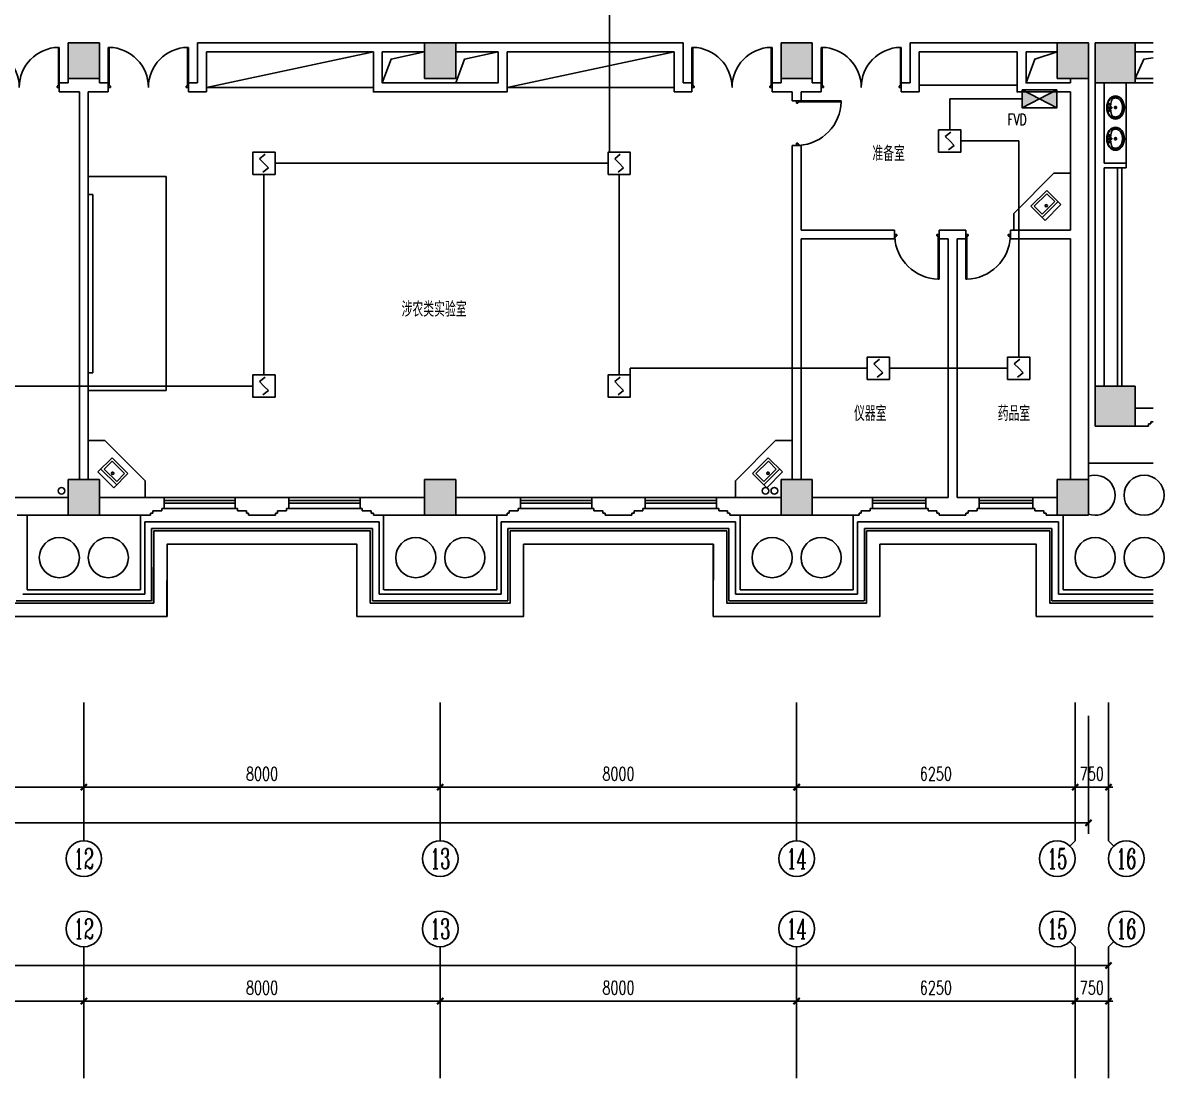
# Model space of a CAD drawing. Extents: x 190999 to 918899, y -200814 to 215286.
# Drawn here: x 259442 to 285062, y 110537 to 134217 of the extents above; entities that cross this region are included whole.
import ezdxf
from ezdxf.enums import TextEntityAlignment as Align

# ---------------------------------------------------------------- set-up
doc = ezdxf.new("R2010")
doc.units = 0
doc.header["$LTSCALE"] = 1000
doc.header["$MEASUREMENT"] = 0
doc.layers.get('Defpoints').update_dxf_attribs({"color": 1})
for name, color, linetype in [('00-EQUIP', 3, 'Continuous'), ('00-WIRE-4', 6, 'Continuous'), ('A-卫生间', 250, 'Continuous'), ('A-墙线', 2, 'Continuous'), ('A-外包装修', 250, 'Continuous'), ('A-外窗', 145, 'Continuous'), ('A-家具', 250, 'Continuous'), ('A-门', 167, 'Continuous'), ('AXIS', 3, 'Continuous'), ('AXIS_TEXT', 7, 'Continuous'), ('COLUMN', 2, 'Continuous'), ('PUB_HATCH', 250, 'Continuous'), ('屋面排水', 4, 'Continuous'), ('房间名称', 7, 'Continuous'), ('暖通-风-说明', 3, 'Continuous'), ('洞口线', 165, 'Continuous'), ('雨水管', 151, 'Continuous')]:
    doc.layers.add(name, color=color, linetype=linetype)
doc.styles.add('_TCH_AXIS', font='COMPLEX', dxfattribs={"bigfont": 'GBCBIG'})
doc.styles.add('_TCH_DIM', font='SIMPLEX', dxfattribs={"bigfont": 'GBCBIG'})
doc.styles.add('COMPLEX', font='COMPLEX')
doc.styles.add('DIM_FONT', font='SIMPLEX', dxfattribs={"width": 0.7, "bigfont": 'GBCBIG'})
doc.styles.add('HZ-ZGBZ', font='romanc.shx', dxfattribs={"width": 0.65})
doc.styles.get("Standard").update_dxf_attribs({"font": 'simhei.ttf'})
doc.styles.add('zz-1', font='arial.ttf', dxfattribs={"width": 0.8})
doc.dimstyles.new('DIMN', dxfattribs={"dimtxt": 300, "dimasz": 100, "dimexe": 250, "dimexo": 300, "dimgap": 150, "dimtad": 1, "dimdec": 0, "dimzin": 0, "dimdsep": 46, "dimtxsty": 'DIM_FONT', "dimblk": 'ARCHTICK', "dimcen": 0.09, "dimclrt": 7, "dimazin": 2, "dimtfac": 1, "dimtdec": 0, "dimtix": 1, "dimtmove": 2, "dimatfit": 3, "dimfxl": 0, "dimtolj": 1, "dimtzin": 0, "dimarcsym": 0})

# ---------------------------------------------------------------- blocks, each defined once
blk = doc.blocks.new('m1800')
at = {"layer": 'A-墙线'}
for p, q in [((-900, -100), (-900, 100)), ((900, -100), (900, 100))]:
    blk.add_line(p, q, dxfattribs=at)
at = {"layer": 'A-门'}
for p, q in [((-900, 900), (-900, 0)), ((-900, 900), (-880, 900)), ((-880, 900), (-880, 50)), ((880, 900), (880, 50)), ((900, 900), (880, 900)), ((900, 900), (900, 0)), ((-900, 50), (-870, 50)), ((-900, 0), (-850, 0)), ((-870, 50), (-870, 30)), ((-870, 30), (-850, 30)), ((-850, 30), (-850, 0)), ((850, 30), (850, 0)), ((870, 30), (850, 30)), ((900, 0), (850, 0)), ((870, 50), (870, 30)), ((900, 50), (870, 50))]:
    blk.add_line(p, q, dxfattribs=at)
for centre, start, end in [((-900, 0), 0, 88.7267), ((900, 0), 91.2733, 180)]:
    blk.add_arc(centre, 900, start, end, dxfattribs=at)
blk = doc.blocks.new('m1000')
at = {"layer": 'A-墙线'}
for p, q in [((0, 0), (0, 200)), ((1000, 0), (1000, 200))]:
    blk.add_line(p, q, dxfattribs=at)
at = {"layer": 'A-门'}
for p, q in [((0, 1100), (0, 100)), ((0, 1100), (20, 1100)), ((20, 1100), (20, 150)), ((0, 150), (30, 150)), ((0, 100), (50, 100)), ((30, 150), (30, 130)), ((30, 130), (50, 130)), ((50, 130), (50, 100)), ((950, 130), (950, 100)), ((970, 130), (950, 130)), ((1000, 100), (950, 100)), ((970, 150), (970, 130)), ((1000, 150), (970, 150)), ((1000, 150), (1000, 100))]:
    blk.add_line(p, q, dxfattribs=at)
blk.add_arc((0, 100), 1000, 2.866, 88.854, dxfattribs=at)
blk = doc.blocks.new('手盆')
at = {"layer": 'A-卫生间'}
for p, q in [((113, 12), (46, 16)), ((160, 0), (235, 0)), ((198, -37), (198, 38)), ((113, -11), (46, -16))]:
    blk.add_line(p, q, dxfattribs=at)
for centre, major_axis, ratio, start_param, end_param in [((198, 0), (0, 259), 0.763797, 3.141593, 9.424778), ((194, 0), (0, 259), 0.413212, 0.351725, 1.519021), ((106, 0), (0, 13.9), 0.9, 3.760941, 5.663837), ((194, 0), (0, 259), 0.413212, 1.620217, 2.789865)]:
    blk.add_ellipse(centre, major_axis=major_axis, ratio=ratio, start_param=start_param, end_param=end_param, dxfattribs=at)
for centre, major_axis in [((46, 0), (0, 15.8)), ((56, 71), (0, 20.6)), ((56, 71), (0, 15.6)), ((198, 0), (0, 23.4)), ((56, -71), (0, 20.6)), ((56, -71), (0, 15.6))]:
    blk.add_ellipse(centre, major_axis=major_axis, ratio=0.9, dxfattribs=at)
for points, knots in [([(198, -249), (204, -249), (211, -249), (228, -246), (239, -243), (260, -236), (270, -231), (290, -218), (299, -211), (317, -194), (325, -185), (340, -164), (347, -153), (360, -129), (365, -116), (374, -90), (378, -76), (383, -48), (385, -34), (387, -5), (387, 9), (385, 38), (383, 52), (377, 80), (373, 94), (364, 120), (358, 133), (345, 156), (338, 167), (323, 187), (314, 197), (296, 213), (287, 220), (267, 232), (257, 237), (236, 244), (225, 247), (204, 249), (193, 249), (171, 247), (161, 245), (140, 237), (129, 232), (110, 221), (100, 213), (82, 197), (74, 188), (58, 168), (51, 157), (38, 133), (32, 121), (23, 95), (19, 81), (13, 53), (11, 39), (9, 10), (9, -4), (10, -33), (12, -47), (18, -75), (21, -89), (30, -115), (36, -128), (48, -152), (55, -163), (70, -184), (78, -193), (96, -210), (105, -218), (125, -230), (135, -235), (156, -243), (167, -246), (184, -249), (191, -249), (198, -249)], [0, 0, 0, 0, 0.105369, 0.105369, 0.278747, 0.278747, 0.452125, 0.452125, 0.625504, 0.625504, 0.798882, 0.798882, 0.97226, 0.97226, 1.145639, 1.145639, 1.319017, 1.319017, 1.492395, 1.492395, 1.665774, 1.665774, 1.839152, 1.839152, 2.01253, 2.01253, 2.185909, 2.185909, 2.359287, 2.359287, 2.532665, 2.532665, 2.706044, 2.706044, 2.879422, 2.879422, 3.0528, 3.0528, 3.226179, 3.226179, 3.399557, 3.399557, 3.572935, 3.572935, 3.746313, 3.746313, 3.919692, 3.919692, 4.09307, 4.09307, 4.266448, 4.266448, 4.439827, 4.439827, 4.613205, 4.613205, 4.786583, 4.786583, 4.959962, 4.959962, 5.13334, 5.13334, 5.306718, 5.306718, 5.480097, 5.480097, 5.653475, 5.653475, 5.826853, 5.826853, 6.000232, 6.000232, 6.17361, 6.17361, 6.283185, 6.283185, 6.283185, 6.283185]), ([(119, -185), (121, -187), (123, -188), (130, -193), (135, -196), (146, -202), (152, -205), (163, -209), (169, -210), (180, -213), (186, -214), (194, -214), (196, -214), (198, -214), (204, -214), (209, -214), (222, -212), (229, -210), (241, -206), (245, -204), (254, -200), (259, -197), (269, -191), (275, -187), (286, -178), (291, -173), (300, -162), (304, -158), (314, -145), (319, -137), (327, -123), (329, -118), (334, -107), (336, -101), (341, -89), (343, -83), (346, -71), (348, -64), (351, -49), (352, -40), (354, -22), (355, -13), (355, 5), (355, 14), (354, 32), (352, 41), (349, 58), (348, 66), (343, 81), (341, 89), (335, 104), (332, 111), (326, 125), (322, 132), (314, 144), (310, 150), (301, 162), (296, 167), (287, 177), (281, 181), (272, 189), (267, 192), (256, 199), (250, 202), (238, 207), (233, 209), (223, 211), (217, 212), (205, 214), (198, 214), (186, 213), (181, 213), (171, 211), (166, 210), (151, 205), (141, 200), (128, 191), (123, 188), (119, 185)], [5.740897, 5.740897, 5.740897, 5.740897, 5.780874, 5.780874, 5.896829, 5.896829, 6.012784, 6.012784, 6.128739, 6.128739, 6.240697, 6.240697, 6.283185, 6.283185, 6.283185, 6.399826, 6.399826, 6.5409, 6.5409, 6.634, 6.634, 6.7271, 6.7271, 6.852188, 6.852188, 6.977276, 6.977276, 7.077377, 7.077377, 7.229977, 7.229977, 7.317389, 7.317389, 7.404801, 7.404801, 7.497094, 7.497094, 7.589386, 7.589386, 7.712334, 7.712334, 7.835281, 7.835281, 7.958228, 7.958228, 8.081175, 8.081175, 8.194983, 8.194983, 8.30879, 8.30879, 8.422598, 8.422598, 8.537599, 8.537599, 8.6526, 8.6526, 8.767602, 8.767602, 8.884432, 8.884432, 8.982435, 8.982435, 9.119467, 9.119467, 9.224191, 9.224191, 9.328914, 9.328914, 9.470087, 9.470087, 9.571187, 9.571187, 9.672288, 9.672288, 9.874489, 9.874489, 9.967059, 9.967059, 9.967059, 9.967059])]:
    blk.add_open_spline(points, degree=3, knots=knots, dxfattribs=at)
blk.add_point((46, 0), dxfattribs=at)
blk = doc.blocks.new('_ArchTick')
at = {"const_width": 0.5}
blk.add_lwpolyline([(-0.7, -0.7), (0.7, 0.7)], dxfattribs=at)
blk = doc.blocks.new('*D157')
at = {"layer": 'AXIS', "color": 0, "lineweight": -2}
for p, q in [((252812, 110867), (252812, 112517)), ((260812, 110867), (260812, 112517)), ((252812, 112267), (260812, 112267))]:
    blk.add_line(p, q, dxfattribs=at)
at = {"layer": 'Defpoints', "color": 0}
for p in [(260812, 112267), (252812, 110567), (260812, 110567)]:
    blk.add_point(p, dxfattribs=at)
at = {"layer": 'AXIS', "color": 0, "lineweight": -2, "xscale": 100, "yscale": 100, "zscale": 100, "rotation": 180}
blk.add_blockref('_ArchTick', (252812, 112267), dxfattribs=at)
at = {"layer": 'AXIS', "color": 0, "lineweight": -2, "xscale": 100, "yscale": 100, "zscale": 100}
blk.add_blockref('_ArchTick', (260812, 112267), dxfattribs=at)
at = {"layer": 'AXIS', "color": 7, "insert": (256812, 112567), "char_height": 300, "attachment_point": 5, "style": 'DIM_FONT'}
blk.add_mtext('\\A1;8000', dxfattribs=at)
blk = doc.blocks.new('*D158')
at = {"layer": 'AXIS', "color": 0, "lineweight": -2}
for p, q in [((260812, 110867), (260812, 112517)), ((268812, 110867), (268812, 112517)), ((260812, 112267), (268812, 112267))]:
    blk.add_line(p, q, dxfattribs=at)
at = {"layer": 'Defpoints', "color": 0}
for p in [(268812, 112267), (260812, 110567), (268812, 110567)]:
    blk.add_point(p, dxfattribs=at)
at = {"layer": 'AXIS', "color": 0, "lineweight": -2, "xscale": 100, "yscale": 100, "zscale": 100, "rotation": 180}
blk.add_blockref('_ArchTick', (260812, 112267), dxfattribs=at)
at = {"layer": 'AXIS', "color": 0, "lineweight": -2, "xscale": 100, "yscale": 100, "zscale": 100}
blk.add_blockref('_ArchTick', (268812, 112267), dxfattribs=at)
at = {"layer": 'AXIS', "color": 7, "insert": (264812, 112567), "char_height": 300, "attachment_point": 5, "style": 'DIM_FONT'}
blk.add_mtext('\\A1;8000', dxfattribs=at)
blk = doc.blocks.new('*D159')
at = {"layer": 'AXIS', "color": 0, "lineweight": -2}
for p, q in [((268812, 110867), (268812, 112517)), ((276812, 110867), (276812, 112517)), ((268812, 112267), (276812, 112267))]:
    blk.add_line(p, q, dxfattribs=at)
at = {"layer": 'Defpoints', "color": 0}
for p in [(276812, 112267), (268812, 110567), (276812, 110567)]:
    blk.add_point(p, dxfattribs=at)
at = {"layer": 'AXIS', "color": 0, "lineweight": -2, "xscale": 100, "yscale": 100, "zscale": 100, "rotation": 180}
blk.add_blockref('_ArchTick', (268812, 112267), dxfattribs=at)
at = {"layer": 'AXIS', "color": 0, "lineweight": -2, "xscale": 100, "yscale": 100, "zscale": 100}
blk.add_blockref('_ArchTick', (276812, 112267), dxfattribs=at)
at = {"layer": 'AXIS', "color": 7, "insert": (272812, 112567), "char_height": 300, "attachment_point": 5, "style": 'DIM_FONT'}
blk.add_mtext('\\A1;8000', dxfattribs=at)
blk = doc.blocks.new('*D160')
at = {"layer": 'AXIS', "color": 0, "lineweight": -2}
for p, q in [((276812, 110867), (276812, 112517)), ((283062, 110867), (283062, 112517)), ((276812, 112267), (283062, 112267))]:
    blk.add_line(p, q, dxfattribs=at)
at = {"layer": 'Defpoints', "color": 0}
for p in [(283062, 112267), (276812, 110567), (283062, 110567)]:
    blk.add_point(p, dxfattribs=at)
at = {"layer": 'AXIS', "color": 0, "lineweight": -2, "xscale": 100, "yscale": 100, "zscale": 100, "rotation": 180}
blk.add_blockref('_ArchTick', (276812, 112267), dxfattribs=at)
at = {"layer": 'AXIS', "color": 0, "lineweight": -2, "xscale": 100, "yscale": 100, "zscale": 100}
blk.add_blockref('_ArchTick', (283062, 112267), dxfattribs=at)
at = {"layer": 'AXIS', "color": 7, "insert": (279937, 112567), "char_height": 300, "attachment_point": 5, "style": 'DIM_FONT'}
blk.add_mtext('\\A1;6250', dxfattribs=at)
blk = doc.blocks.new('*D161')
at = {"layer": 'AXIS', "color": 0, "lineweight": -2}
for p, q in [((283062, 110867), (283062, 112517)), ((283812, 110867), (283812, 112517)), ((283062, 112267), (282962, 112267)), ((283062, 112267), (283812, 112267)), ((283812, 112267), (283912, 112267))]:
    blk.add_line(p, q, dxfattribs=at)
at = {"layer": 'Defpoints', "color": 0}
for p in [(283812, 112267), (283062, 110567), (283812, 110567)]:
    blk.add_point(p, dxfattribs=at)
at = {"layer": 'AXIS', "color": 0, "lineweight": -2, "xscale": 100, "yscale": 100, "zscale": 100}
blk.add_blockref('_ArchTick', (283062, 112267), dxfattribs=at)
at = {"layer": 'AXIS', "color": 0, "lineweight": -2, "xscale": 100, "yscale": 100, "zscale": 100, "rotation": 180}
blk.add_blockref('_ArchTick', (283812, 112267), dxfattribs=at)
at = {"layer": 'AXIS', "color": 7, "insert": (283437, 112567), "char_height": 300, "attachment_point": 5, "style": 'DIM_FONT'}
blk.add_mtext('\\A1;750', dxfattribs=at)
blk = doc.blocks.new('*D162')
at = {"layer": 'AXIS', "color": 0, "lineweight": -2}
for p, q in [((210512, 110867), (210512, 113317)), ((283812, 110867), (283812, 113317)), ((210512, 113067), (283812, 113067))]:
    blk.add_line(p, q, dxfattribs=at)
at = {"layer": 'Defpoints', "color": 0}
for p in [(283812, 113067), (210512, 110567), (283812, 110567)]:
    blk.add_point(p, dxfattribs=at)
at = {"layer": 'AXIS', "color": 0, "lineweight": -2, "xscale": 100, "yscale": 100, "zscale": 100, "rotation": 180}
blk.add_blockref('_ArchTick', (210512, 113067), dxfattribs=at)
at = {"layer": 'AXIS', "color": 0, "lineweight": -2, "xscale": 100, "yscale": 100, "zscale": 100}
blk.add_blockref('_ArchTick', (283812, 113067), dxfattribs=at)
at = {"layer": 'AXIS', "color": 7, "insert": (247162, 113367), "char_height": 300, "attachment_point": 5, "style": 'DIM_FONT'}
blk.add_mtext('\\A1;73300', dxfattribs=at)
blk = doc.blocks.new('*D193')
at = {"layer": 'AXIS', "color": 0, "lineweight": -2}
for p, q in [((252812, 118667), (252812, 116817)), ((260812, 118667), (260812, 116817)), ((252812, 117067), (260812, 117067))]:
    blk.add_line(p, q, dxfattribs=at)
at = {"layer": 'Defpoints', "color": 0}
for p in [(252812, 118967), (260812, 118967), (260812, 117067)]:
    blk.add_point(p, dxfattribs=at)
at = {"layer": 'AXIS', "color": 0, "lineweight": -2, "xscale": 100, "yscale": 100, "zscale": 100, "rotation": 180}
blk.add_blockref('_ArchTick', (252812, 117067), dxfattribs=at)
at = {"layer": 'AXIS', "color": 0, "lineweight": -2, "xscale": 100, "yscale": 100, "zscale": 100}
blk.add_blockref('_ArchTick', (260812, 117067), dxfattribs=at)
at = {"layer": 'AXIS', "color": 7, "insert": (256812, 117367), "char_height": 300, "attachment_point": 5, "style": 'DIM_FONT'}
blk.add_mtext('\\A1;8000', dxfattribs=at)
blk = doc.blocks.new('*D194')
at = {"layer": 'AXIS', "color": 0, "lineweight": -2}
for p, q in [((260812, 118667), (260812, 116817)), ((268812, 118667), (268812, 116817)), ((260812, 117067), (268812, 117067))]:
    blk.add_line(p, q, dxfattribs=at)
at = {"layer": 'Defpoints', "color": 0}
for p in [(260812, 118967), (268812, 118967), (268812, 117067)]:
    blk.add_point(p, dxfattribs=at)
at = {"layer": 'AXIS', "color": 0, "lineweight": -2, "xscale": 100, "yscale": 100, "zscale": 100, "rotation": 180}
blk.add_blockref('_ArchTick', (260812, 117067), dxfattribs=at)
at = {"layer": 'AXIS', "color": 0, "lineweight": -2, "xscale": 100, "yscale": 100, "zscale": 100}
blk.add_blockref('_ArchTick', (268812, 117067), dxfattribs=at)
at = {"layer": 'AXIS', "color": 7, "insert": (264812, 117367), "char_height": 300, "attachment_point": 5, "style": 'DIM_FONT'}
blk.add_mtext('\\A1;8000', dxfattribs=at)
blk = doc.blocks.new('*D195')
at = {"layer": 'AXIS', "color": 0, "lineweight": -2}
for p, q in [((268812, 118667), (268812, 116817)), ((276812, 118667), (276812, 116817)), ((268812, 117067), (276812, 117067))]:
    blk.add_line(p, q, dxfattribs=at)
at = {"layer": 'Defpoints', "color": 0}
for p in [(268812, 118967), (276812, 118967), (276812, 117067)]:
    blk.add_point(p, dxfattribs=at)
at = {"layer": 'AXIS', "color": 0, "lineweight": -2, "xscale": 100, "yscale": 100, "zscale": 100, "rotation": 180}
blk.add_blockref('_ArchTick', (268812, 117067), dxfattribs=at)
at = {"layer": 'AXIS', "color": 0, "lineweight": -2, "xscale": 100, "yscale": 100, "zscale": 100}
blk.add_blockref('_ArchTick', (276812, 117067), dxfattribs=at)
at = {"layer": 'AXIS', "color": 7, "insert": (272812, 117367), "char_height": 300, "attachment_point": 5, "style": 'DIM_FONT'}
blk.add_mtext('\\A1;8000', dxfattribs=at)
blk = doc.blocks.new('*D196')
at = {"layer": 'AXIS', "color": 0, "lineweight": -2}
for p, q in [((276812, 118667), (276812, 116817)), ((283062, 118667), (283062, 116817)), ((276812, 117067), (283062, 117067))]:
    blk.add_line(p, q, dxfattribs=at)
at = {"layer": 'Defpoints', "color": 0}
for p in [(276812, 118967), (283062, 118967), (283062, 117067)]:
    blk.add_point(p, dxfattribs=at)
at = {"layer": 'AXIS', "color": 0, "lineweight": -2, "xscale": 100, "yscale": 100, "zscale": 100, "rotation": 180}
blk.add_blockref('_ArchTick', (276812, 117067), dxfattribs=at)
at = {"layer": 'AXIS', "color": 0, "lineweight": -2, "xscale": 100, "yscale": 100, "zscale": 100}
blk.add_blockref('_ArchTick', (283062, 117067), dxfattribs=at)
at = {"layer": 'AXIS', "color": 7, "insert": (279937, 117367), "char_height": 300, "attachment_point": 5, "style": 'DIM_FONT'}
blk.add_mtext('\\A1;6250', dxfattribs=at)
blk = doc.blocks.new('*D197')
at = {"layer": 'AXIS', "color": 0, "lineweight": -2}
for p, q in [((283062, 118667), (283062, 116817)), ((283812, 118667), (283812, 116817)), ((283062, 117067), (282962, 117067)), ((283062, 117067), (283812, 117067)), ((283812, 117067), (283912, 117067))]:
    blk.add_line(p, q, dxfattribs=at)
at = {"layer": 'Defpoints', "color": 0}
for p in [(283062, 118967), (283812, 118967), (283812, 117067)]:
    blk.add_point(p, dxfattribs=at)
at = {"layer": 'AXIS', "color": 0, "lineweight": -2, "xscale": 100, "yscale": 100, "zscale": 100}
blk.add_blockref('_ArchTick', (283062, 117067), dxfattribs=at)
at = {"layer": 'AXIS', "color": 0, "lineweight": -2, "xscale": 100, "yscale": 100, "zscale": 100, "rotation": 180}
blk.add_blockref('_ArchTick', (283812, 117067), dxfattribs=at)
at = {"layer": 'AXIS', "color": 7, "insert": (283437, 117367), "char_height": 300, "attachment_point": 5, "style": 'DIM_FONT'}
blk.add_mtext('\\A1;750', dxfattribs=at)
blk = doc.blocks.new('*D198')
at = {"layer": 'AXIS', "color": 0, "lineweight": -2}
for p, q in [((206112, 118667), (206112, 116017)), ((283362, 118667), (283362, 116017)), ((206112, 116267), (283362, 116267))]:
    blk.add_line(p, q, dxfattribs=at)
at = {"layer": 'Defpoints', "color": 0}
for p in [(206112, 118967), (283362, 118967), (283362, 116267)]:
    blk.add_point(p, dxfattribs=at)
at = {"layer": 'AXIS', "color": 0, "lineweight": -2, "xscale": 100, "yscale": 100, "zscale": 100, "rotation": 180}
blk.add_blockref('_ArchTick', (206112, 116267), dxfattribs=at)
at = {"layer": 'AXIS', "color": 0, "lineweight": -2, "xscale": 100, "yscale": 100, "zscale": 100}
blk.add_blockref('_ArchTick', (283362, 116267), dxfattribs=at)
at = {"layer": 'AXIS', "color": 7, "insert": (244737, 116567), "char_height": 300, "attachment_point": 5, "style": 'DIM_FONT'}
blk.add_mtext('\\A1;77250', dxfattribs=at)
blk = doc.blocks.new('_AXISO')
blk.add_circle((0, 0), 0.5)
at = {"layer": 'AXIS_TEXT', "style": 'COMPLEX', "width": 1.041667}
blk.add_attdef('A', text='', height=0.56, dxfattribs=at).set_placement((-0.25, -0.28), (0.25, -0.28), align=Align.FIT)
blk = doc.blocks.new('$plan$00001609')
at = {"linetype": 'Continuous'}
for p, q in [((0, -251), (0, 251)), ((0, 251), (450, 251)), ((93, -251), (93, 251)), ((146, -199), (146, 199)), ((146, 199), (397, 199)), ((397, 199), (397, -199)), ((450, 251), (450, -251)), ((0, -251), (450, -251)), ((146, -199), (397, -199))]:
    blk.add_line(p, q, dxfattribs=at)
blk.add_line((238, 2), (238, 0))
blk.add_arc((212, 0), 26, 4.716, 0, dxfattribs=at)
at = {"style": 'zz-1'}
for tag in ['YSIZE', 'XSIZE']:
    blk.add_attdef(tag, (0, 0), '', height=0.5, dxfattribs=at)
blk = doc.blocks.new('_LINKPT1')
at = {"color": 0}
blk.add_line((0, 0), (0, 0), dxfattribs=at)
blk = doc.blocks.new('3S1KCGW2')
for p, q in [((0.5, 0.5), (-0.5, 0.5)), ((-0.5, 0.5), (-0.5, -0.5)), ((-0.2, 0.2), (0.05, 0.4)), ((0, 0), (-0.2, 0.2)), ((0, 0), (0.2, -0.2)), ((0.5, -0.5), (0.5, 0.5)), ((-0.5, -0.5), (0.5, -0.5)), ((0.2, -0.2), (-0.05, -0.4))]:
    blk.add_line(p, q)
at = {"const_width": 0.04, "flags": 128}
blk.add_lwpolyline([(-0.5, -0.5), (-0.5, 0.5), (0.5, 0.5), (0.5, -0.5)], close=True, dxfattribs=at)
at = {"xscale": 0.002, "yscale": 0.002, "zscale": 0.002}
for p in [(-0.5, 0), (0, 0.5), (0.5, 0), (0, -0.5)]:
    blk.add_blockref('_LINKPT1', p, dxfattribs=at)
at = {"flags": 9}
blk.add_attdef('A', (0, 0), '', height=0.00002, dxfattribs=at)
blk = doc.blocks.new('6H2KALM6')
for p, q in [((-0.78, 0.4), (0.78, -0.4)), ((0.78, 0.4), (-0.78, -0.4)), ((0.78, 0.4), (-0.78, 0.4)), ((-0.78, 0.4), (-0.78, -0.4)), ((0.78, -0.4), (0.78, 0.4)), ((-0.78, -0.4), (0.78, -0.4))]:
    blk.add_line(p, q)
at = {"const_width": 0.04}
blk.add_lwpolyline([(-0.78, 0.4), (-0.78, -0.4), (0.78, -0.4), (0.78, 0.4)], close=True, dxfattribs=at)
for points in [[(-0.78, 0.4), (0, 0), (-0.78, -0.4)], [(0.78, 0.4), (0, 0), (0.78, -0.4)]]:
    blk.add_solid(points)
at = {"xscale": 0.002, "yscale": 0.002, "zscale": 0.002}
for p in [(-0.78, 0), (0, 0.4), (0.78, 0), (0, -0.4)]:
    blk.add_blockref('_LINKPT1', p, dxfattribs=at)
at = {"flags": 9}
blk.add_attdef('A', (0, 0), '', height=0.00002, dxfattribs=at)

msp = doc.modelspace()

# ---------------------------------------------------------------- hatches: boundary and pattern name
at = {"layer": 'PUB_HATCH'}
for points in [[(261161.6, 133767.4), (260461.6, 133767.4), (260461.6, 132967.4), (261161.6, 132967.4)], [(269161.6, 133767.4), (268461.6, 133767.4), (268461.6, 132967.4), (269161.6, 132967.4)], [(277161.6, 133767.4), (276461.6, 133767.4), (276461.6, 132967.4), (277161.6, 132967.4)], [(283361.6, 133767.4), (282661.6, 133767.4), (282661.6, 132967.4), (283361.6, 132967.4)], [(284411.6, 133767.4), (283511.6, 133767.4), (283511.6, 132867.4), (284411.6, 132867.4)], [(284411.6, 126067.4), (283511.6, 126067.4), (283511.6, 125167.4), (284411.6, 125167.4)], [(261161.6, 123967.4), (260461.6, 123967.4), (260461.6, 123167.4), (261161.6, 123167.4)], [(269161.6, 123967.4), (268461.6, 123967.4), (268461.6, 123167.4), (269161.6, 123167.4)], [(277161.6, 123967.4), (276461.6, 123967.4), (276461.6, 123167.4), (277161.6, 123167.4)], [(283361.6, 123967.4), (282661.6, 123967.4), (282661.6, 123167.4), (283361.6, 123167.4)]]:
    msp.add_hatch(color=256, dxfattribs=at).paths.add_polyline_path(points)

# ---------------------------------------------------------------- linework, layer by layer
at = {"layer": '00-WIRE-4'}
for p, q in [((272611.6, 131317.4), (272611.6, 135217.4)), ((280249.1, 132511.5), (281871.6, 132511.5)), ((280249.1, 132511.5), (280249.1, 131817.4)), ((281797.2, 131567.4), (280499.1, 131567.4)), ((281797.2, 131567.4), (281797.2, 126717.4)), ((265103.5, 131067.4), (272578.3, 131067.4)), ((264853.5, 126317.4), (264853.5, 130817.4)), ((272828.3, 130817.4), (272828.3, 126317.4)), ((273078.3, 126467.4), (278393.9, 126467.4)), ((273078.3, 126317.4), (273078.3, 126467.4)), ((278893.9, 126467.4), (281547.2, 126467.4)), ((257066.5, 126067.4), (264603.5, 126067.4))]:
    msp.add_line(p, q, dxfattribs=at)
at = {"layer": 'A-卫生间'}
for p, q in [((284211.6, 132867.4), (284211.6, 131067.4)), ((284011.6, 130967.4), (284011.6, 126067.4)), ((284111.6, 130967.4), (284111.6, 126067.4))]:
    msp.add_line(p, q, dxfattribs=at)
at = {"layer": 'A-墙线'}
for p, q in [((268461.6, 133767.4), (263361.6, 133767.4)), ((263361.6, 132867.4), (263361.6, 133767.4)), ((269161.6, 133767.4), (274261.6, 133767.4)), ((274261.6, 132867.4), (274261.6, 133767.4)), ((282661.6, 133767.4), (279361.6, 133767.4)), ((279361.6, 132867.4), (279361.6, 133767.4)), ((284311.6, 133767.4), (284811.6, 133767.4)), ((267311.6, 133567.4), (263561.6, 133567.4)), ((263561.6, 132667.4), (263561.6, 133567.4)), ((268461.6, 133567.4), (267511.6, 133567.4)), ((269161.6, 133567.4), (270111.6, 133567.4)), ((270311.6, 133567.4), (274061.6, 133567.4)), ((274061.6, 132667.4), (274061.6, 133567.4)), ((281761.6, 133567.4), (279561.6, 133567.4)), ((279561.6, 132667.4), (279561.6, 133567.4)), ((282661.6, 133567.4), (281961.6, 133567.4)), ((284411.6, 133567.4), (284811.6, 133567.4)), ((260461.6, 132967.4), (260461.6, 132867.4)), ((261161.6, 132967.4), (261161.6, 132867.4)), ((276461.6, 132967.4), (276461.6, 132867.4)), ((277161.6, 132967.4), (277161.6, 132867.4)), ((282961.6, 132967.4), (282961.6, 132867.4)), ((283361.6, 132967.4), (283361.6, 123967.4)), ((284411.6, 132967.4), (284811.6, 132967.4)), ((260461.6, 132867.4), (260261.6, 132867.4)), ((261161.6, 132867.4), (261361.6, 132867.4)), ((263161.6, 132867.4), (263361.6, 132867.4)), ((269711.6, 132867.4), (267911.6, 132867.4)), ((274461.6, 132867.4), (274261.6, 132867.4)), ((276461.6, 132867.4), (276261.6, 132867.4)), ((277161.6, 132867.4), (277361.6, 132867.4)), ((279161.6, 132867.4), (279361.6, 132867.4)), ((283511.6, 132867.4), (283511.6, 126067.4)), ((283711.6, 132867.4), (283711.6, 131067.4)), ((284411.6, 132867.4), (284811.6, 132867.4)), ((260261.6, 132667.4), (260711.6, 132667.4)), ((260711.6, 132667.4), (260711.6, 123967.4)), ((260911.6, 132667.4), (260911.6, 123967.4)), ((261361.6, 132667.4), (260911.6, 132667.4)), ((263161.6, 132667.4), (263561.6, 132667.4)), ((269911.6, 132667.4), (267711.6, 132667.4)), ((274461.6, 132667.4), (274061.6, 132667.4)), ((276261.6, 132667.4), (276711.6, 132667.4)), ((276711.6, 132667.4), (276711.6, 132467.4)), ((276911.6, 132667.4), (276911.6, 132467.4)), ((276911.6, 132667.4), (277361.6, 132667.4)), ((279161.6, 132667.4), (279561.6, 132667.4)), ((282961.6, 132667.4), (282961.6, 129567.4)), ((276711.6, 131467.4), (276711.6, 123967.4)), ((276911.6, 131467.4), (276911.6, 129567.4)), ((284211.6, 131067.4), (283711.6, 131067.4)), ((283711.6, 130967.4), (283711.6, 126067.4)), ((284211.6, 130967.4), (283711.6, 130967.4)), ((284211.6, 130967.4), (284211.6, 131067.4)), ((279011.6, 129567.4), (276911.6, 129567.4)), ((280611.6, 129567.4), (280011.6, 129567.4)), ((282961.6, 129567.4), (281611.6, 129567.4)), ((276911.6, 129367.4), (276911.6, 123967.4)), ((279011.6, 129367.4), (276911.6, 129367.4)), ((280211.6, 129367.4), (280011.6, 129367.4)), ((280211.6, 123567.4), (280211.6, 129367.4)), ((280611.6, 129367.4), (280411.6, 129367.4)), ((280411.6, 123567.4), (280411.6, 129367.4)), ((282961.6, 129367.4), (281611.6, 129367.4)), ((282961.6, 129367.4), (282961.6, 123967.4)), ((284811.6, 125567.4), (284411.6, 125567.4)), ((284411.6, 125167.4), (284711.6, 125167.4)), ((284711.6, 125167.4), (284711.6, 125217.4)), ((284711.6, 125217.4), (284761.6, 125217.4)), ((284761.6, 125217.4), (284761.6, 125267.4)), ((284761.6, 125267.4), (284811.6, 125267.4)), ((259011.6, 123567.4), (260461.6, 123567.4)), ((262611.6, 123567.4), (261161.6, 123567.4)), ((262611.6, 123317.4), (262611.6, 123567.4)), ((265411.6, 123567.4), (264211.6, 123567.4)), ((264211.6, 123317.4), (264211.6, 123567.4)), ((265411.6, 123317.4), (265411.6, 123567.4)), ((268461.6, 123567.4), (267011.6, 123567.4)), ((267011.6, 123317.4), (267011.6, 123567.4)), ((269161.6, 123567.4), (270611.6, 123567.4)), ((270611.6, 123317.4), (270611.6, 123567.4)), ((272211.6, 123567.4), (273411.6, 123567.4)), ((272211.6, 123317.4), (272211.6, 123567.4)), ((273411.6, 123317.4), (273411.6, 123567.4)), ((275011.6, 123567.4), (276461.6, 123567.4)), ((275011.6, 123317.4), (275011.6, 123567.4)), ((277161.6, 123567.4), (278511.6, 123567.4)), ((278511.6, 123317.4), (278511.6, 123567.4)), ((279711.6, 123567.4), (280211.6, 123567.4)), ((279711.6, 123317.4), (279711.6, 123567.4)), ((280411.6, 123567.4), (280911.6, 123567.4)), ((280911.6, 123317.4), (280911.6, 123567.4)), ((282111.6, 123567.4), (282661.6, 123567.4)), ((282111.6, 123317.4), (282111.6, 123567.4)), ((262361.6, 123217.4), (262361.6, 123267.4)), ((262361.6, 123267.4), (262561.6, 123267.4)), ((262561.6, 123317.4), (262611.6, 123317.4)), ((262561.6, 123267.4), (262561.6, 123317.4)), ((264261.6, 123317.4), (264211.6, 123317.4)), ((264261.6, 123267.4), (264261.6, 123317.4)), ((264461.6, 123267.4), (264261.6, 123267.4)), ((264461.6, 123217.4), (264461.6, 123267.4)), ((265161.6, 123217.4), (265161.6, 123267.4)), ((265161.6, 123267.4), (265361.6, 123267.4)), ((265361.6, 123317.4), (265411.6, 123317.4)), ((265361.6, 123267.4), (265361.6, 123317.4)), ((267061.6, 123317.4), (267011.6, 123317.4)), ((267061.6, 123267.4), (267061.6, 123317.4)), ((267261.6, 123267.4), (267061.6, 123267.4)), ((267261.6, 123217.4), (267261.6, 123267.4)), ((270361.6, 123217.4), (270361.6, 123267.4)), ((270361.6, 123267.4), (270561.6, 123267.4)), ((270561.6, 123317.4), (270611.6, 123317.4)), ((270561.6, 123267.4), (270561.6, 123317.4)), ((272261.6, 123317.4), (272211.6, 123317.4)), ((272261.6, 123267.4), (272261.6, 123317.4)), ((272461.6, 123267.4), (272261.6, 123267.4)), ((272461.6, 123217.4), (272461.6, 123267.4)), ((273161.6, 123217.4), (273161.6, 123267.4)), ((273161.6, 123267.4), (273361.6, 123267.4)), ((273361.6, 123317.4), (273411.6, 123317.4)), ((273361.6, 123267.4), (273361.6, 123317.4)), ((275061.6, 123317.4), (275011.6, 123317.4)), ((275061.6, 123267.4), (275061.6, 123317.4)), ((275261.6, 123267.4), (275061.6, 123267.4)), ((275261.6, 123217.4), (275261.6, 123267.4)), ((278261.6, 123217.4), (278261.6, 123267.4)), ((278261.6, 123267.4), (278461.6, 123267.4)), ((278461.6, 123317.4), (278511.6, 123317.4)), ((278461.6, 123267.4), (278461.6, 123317.4)), ((279761.6, 123317.4), (279711.6, 123317.4)), ((279761.6, 123267.4), (279761.6, 123317.4)), ((279961.6, 123267.4), (279761.6, 123267.4)), ((279961.6, 123217.4), (279961.6, 123267.4)), ((280661.6, 123217.4), (280661.6, 123267.4)), ((280661.6, 123267.4), (280861.6, 123267.4)), ((280861.6, 123317.4), (280911.6, 123317.4)), ((280861.6, 123267.4), (280861.6, 123317.4)), ((282161.6, 123317.4), (282111.6, 123317.4)), ((282161.6, 123267.4), (282161.6, 123317.4)), ((282361.6, 123267.4), (282161.6, 123267.4)), ((282361.6, 123217.4), (282361.6, 123267.4)), ((259311.6, 123167.4), (260461.6, 123167.4)), ((262311.6, 123167.4), (261161.6, 123167.4)), ((262311.6, 123167.4), (262311.6, 123217.4)), ((262311.6, 123217.4), (262361.6, 123217.4)), ((264511.6, 123217.4), (264461.6, 123217.4)), ((264511.6, 123167.4), (264511.6, 123217.4)), ((265111.6, 123167.4), (264511.6, 123167.4)), ((265111.6, 123167.4), (265111.6, 123217.4)), ((265111.6, 123217.4), (265161.6, 123217.4)), ((267311.6, 123217.4), (267261.6, 123217.4)), ((267311.6, 123167.4), (267311.6, 123217.4)), ((268461.6, 123167.4), (267311.6, 123167.4)), ((269161.6, 123167.4), (270311.6, 123167.4)), ((270311.6, 123167.4), (270311.6, 123217.4)), ((270311.6, 123217.4), (270361.6, 123217.4)), ((272511.6, 123217.4), (272461.6, 123217.4)), ((272511.6, 123167.4), (272511.6, 123217.4)), ((272511.6, 123167.4), (273111.6, 123167.4)), ((273111.6, 123167.4), (273111.6, 123217.4)), ((273111.6, 123217.4), (273161.6, 123217.4)), ((275311.6, 123217.4), (275261.6, 123217.4)), ((275311.6, 123167.4), (275311.6, 123217.4)), ((275311.6, 123167.4), (276461.6, 123167.4)), ((277161.6, 123167.4), (278211.6, 123167.4)), ((278211.6, 123167.4), (278211.6, 123217.4)), ((278211.6, 123217.4), (278261.6, 123217.4)), ((280011.6, 123217.4), (279961.6, 123217.4)), ((280011.6, 123167.4), (280011.6, 123217.4)), ((280011.6, 123167.4), (280611.6, 123167.4)), ((280611.6, 123167.4), (280611.6, 123217.4)), ((280611.6, 123217.4), (280661.6, 123217.4)), ((282411.6, 123217.4), (282361.6, 123217.4)), ((282411.6, 123167.4), (282411.6, 123217.4)), ((282411.6, 123167.4), (282661.6, 123167.4))]:
    msp.add_line(p, q, dxfattribs=at)
for points in [[(267311.6, 133567.4), (267311.6, 132667.4), (270311.6, 132667.4), (270311.6, 133567.4)], [(267511.6, 133567.4), (267511.6, 132867.4), (270111.6, 132867.4), (270111.6, 133567.4)], [(282961.6, 132667.4), (281761.6, 132667.4), (281761.6, 133567.4)], [(282961.6, 132867.4), (281961.6, 132867.4), (281961.6, 133567.4)]]:
    msp.add_lwpolyline(points, dxfattribs=at)
at = {"layer": 'A-外包装修'}
for p, q in [((284811.6, 124337.4), (283361.6, 124337.4)), ((259541.6, 121497.4), (259541.6, 123167.4)), ((262081.6, 121497.4), (262081.6, 123167.4)), ((262181.6, 123017.4), (267441.6, 123017.4)), ((262181.6, 121397.4), (262181.6, 123017.4)), ((267441.6, 121397.4), (267441.6, 123017.4)), ((267541.6, 121497.4), (267541.6, 123167.4)), ((270081.6, 121497.4), (270081.6, 123167.4)), ((270181.6, 123017.4), (275441.6, 123017.4)), ((270181.6, 121397.4), (270181.6, 123017.4)), ((275441.6, 121397.4), (275441.6, 123017.4)), ((275541.6, 121497.4), (275541.6, 123167.4)), ((278081.6, 121497.4), (278081.6, 123167.4)), ((278181.6, 121397.4), (278181.6, 123017.4)), ((282691.6, 123017.4), (278181.6, 123017.4)), ((282691.6, 121397.4), (282691.6, 123017.4)), ((282791.6, 121497.4), (282791.6, 123167.4)), ((262331.6, 122867.4), (267291.6, 122867.4)), ((262331.6, 121247.4), (262331.6, 122867.4)), ((262381.6, 122817.4), (267241.6, 122817.4)), ((262381.6, 122817.4), (262381.6, 121197.4)), ((267241.6, 122817.4), (267241.6, 121197.4)), ((267291.6, 121247.4), (267291.6, 122867.4)), ((270331.6, 122867.4), (275291.6, 122867.4)), ((270331.6, 121247.4), (270331.6, 122867.4)), ((270381.6, 122817.4), (275241.6, 122817.4)), ((270381.6, 122817.4), (270381.6, 121197.4)), ((275241.6, 122817.4), (275241.6, 121197.4)), ((275291.6, 121247.4), (275291.6, 122867.4)), ((278331.6, 121247.4), (278331.6, 122867.4)), ((282541.6, 122867.4), (278331.6, 122867.4)), ((278381.6, 122817.4), (278381.6, 121197.4)), ((282491.6, 122817.4), (278381.6, 122817.4)), ((282491.6, 122817.4), (282491.6, 121197.4)), ((282541.6, 121247.4), (282541.6, 122867.4)), ((262080.2, 121497.4), (259543, 121497.4)), ((270080.2, 121497.4), (267543, 121497.4)), ((278080.2, 121497.4), (275543, 121497.4)), ((282793, 121497.4), (284811.6, 121497.4)), ((262380.2, 121197.4), (259243, 121197.4)), ((262330.2, 121247.4), (259293, 121247.4)), ((262180.2, 121397.4), (259443, 121397.4)), ((270380.2, 121197.4), (267243, 121197.4)), ((270330.2, 121247.4), (267293, 121247.4)), ((270180.2, 121397.4), (267443, 121397.4)), ((278380.2, 121197.4), (275243, 121197.4)), ((278330.2, 121247.4), (275293, 121247.4)), ((278180.2, 121397.4), (275443, 121397.4)), ((282493, 121197.4), (284811.6, 121197.4)), ((282543, 121247.4), (284811.6, 121247.4)), ((282693, 121397.4), (284811.6, 121397.4))]:
    msp.add_line(p, q, dxfattribs=at)
for centre in [(284611.6, 123617.4), (260261.6, 122217.4), (261361.6, 122217.4), (268261.6, 122217.4), (269361.6, 122217.4), (276261.6, 122217.4), (277361.6, 122217.4), (283511.6, 122217.4), (284611.6, 122217.4)]:
    msp.add_circle(centre, 450, dxfattribs=at)
msp.add_arc((283511.6, 123617.4), 450, 250.52878, 109.47122, dxfattribs=at)
at = {"layer": 'A-外窗'}
for p, q in [((262611.6, 123567.4), (264211.6, 123567.4)), ((262611.6, 123497.4), (264211.6, 123497.4)), ((267011.6, 123567.4), (265411.6, 123567.4)), ((267011.6, 123497.4), (265411.6, 123497.4)), ((270611.6, 123567.4), (272211.6, 123567.4)), ((270611.6, 123497.4), (272211.6, 123497.4)), ((275011.6, 123567.4), (273411.6, 123567.4)), ((275011.6, 123497.4), (273411.6, 123497.4)), ((278511.6, 123567.4), (279711.6, 123567.4)), ((278511.6, 123497.4), (279711.6, 123497.4)), ((282111.6, 123567.4), (280911.6, 123567.4)), ((282111.6, 123497.4), (280911.6, 123497.4)), ((262611.6, 123437.4), (264211.6, 123437.4)), ((262611.6, 123317.4), (264211.6, 123317.4)), ((267011.6, 123437.4), (265411.6, 123437.4)), ((267011.6, 123317.4), (265411.6, 123317.4)), ((270611.6, 123437.4), (272211.6, 123437.4)), ((270611.6, 123317.4), (272211.6, 123317.4)), ((275011.6, 123437.4), (273411.6, 123437.4)), ((275011.6, 123317.4), (273411.6, 123317.4)), ((278511.6, 123437.4), (279711.6, 123437.4)), ((278511.6, 123317.4), (279711.6, 123317.4)), ((282111.6, 123437.4), (280911.6, 123437.4)), ((282111.6, 123317.4), (280911.6, 123317.4))]:
    msp.add_line(p, q, dxfattribs=at)
at = {"layer": 'A-家具'}
for p, q in [((267311.6, 133567.4), (263561.6, 132767.4)), ((274061.6, 133567.4), (270311.6, 132767.4)), ((267311.6, 132767.4), (263561.6, 132767.4)), ((270311.6, 132767.4), (274061.6, 132767.4)), ((279561.6, 132817.4), (281761.6, 132817.4)), ((260911.6, 130767.4), (262661.6, 130767.4)), ((262661.6, 130767.4), (262661.6, 125967.4)), ((281686.6, 129942.4), (282586.6, 130842.4)), ((282586.6, 130842.4), (282961.6, 130842.4)), ((260911.6, 130367.4), (261011.6, 130367.4)), ((261011.6, 130367.4), (261011.6, 126367.4)), ((281686.6, 129942.4), (281686.6, 129567.4)), ((260911.6, 126367.4), (261011.6, 126367.4)), ((260911.6, 125967.4), (262661.6, 125967.4)), ((261286.6, 124842.4), (260911.6, 124842.4)), ((262186.6, 123942.4), (261286.6, 124842.4)), ((275436.6, 123942.4), (276336.6, 124842.4)), ((276336.6, 124842.4), (276711.6, 124842.4)), ((262186.6, 123942.4), (262186.6, 123567.4)), ((275436.6, 123942.4), (275436.6, 123567.4))]:
    msp.add_line(p, q, dxfattribs=at)
at = {"layer": 'AXIS'}
for p, q in [((260811.6, 118967.4), (260811.6, 115863.7)), ((268811.6, 118967.4), (268811.6, 115863.7)), ((276811.6, 118967.4), (276811.6, 115863.7)), ((283061.6, 118967.4), (283061.6, 115863.7)), ((283811.6, 118967.4), (283811.6, 115863.7)), ((282944.5, 115746.5), (283061.6, 115863.7)), ((283928.8, 115746.5), (283811.6, 115863.7)), ((282944.5, 113603.6), (283061.6, 113486.5)), ((283928.8, 113603.6), (283811.6, 113486.5)), ((260811.6, 110537.4), (260811.6, 113486.5)), ((268811.6, 110537.4), (268811.6, 113486.5)), ((276811.6, 110537.4), (276811.6, 113486.5)), ((283061.6, 110537.4), (283061.6, 113486.5)), ((283811.6, 110537.4), (283811.6, 113486.5))]:
    msp.add_line(p, q, dxfattribs=at)
at = {"layer": 'COLUMN'}
for p, q in [((261161.6, 133767.4), (260461.6, 133767.4)), ((260461.6, 133767.4), (260461.6, 132967.4)), ((261161.6, 132967.4), (261161.6, 133767.4)), ((269161.6, 133767.4), (268461.6, 133767.4)), ((268461.6, 133767.4), (268461.6, 132967.4)), ((269161.6, 132967.4), (269161.6, 133767.4)), ((277161.6, 133767.4), (276461.6, 133767.4)), ((276461.6, 133767.4), (276461.6, 132967.4)), ((277161.6, 132967.4), (277161.6, 133767.4)), ((283361.6, 133767.4), (282661.6, 133767.4)), ((282661.6, 133767.4), (282661.6, 132967.4)), ((283361.6, 132967.4), (283361.6, 133767.4)), ((284411.6, 133767.4), (283511.6, 133767.4)), ((283511.6, 133767.4), (283511.6, 132867.4)), ((284411.6, 132867.4), (284411.6, 133767.4)), ((260461.6, 132967.4), (261161.6, 132967.4)), ((268461.6, 132967.4), (269161.6, 132967.4)), ((276461.6, 132967.4), (277161.6, 132967.4)), ((282661.6, 132967.4), (283361.6, 132967.4)), ((283511.6, 132867.4), (284411.6, 132867.4)), ((284411.6, 126067.4), (283511.6, 126067.4)), ((283511.6, 126067.4), (283511.6, 125167.4)), ((284411.6, 125167.4), (284411.6, 126067.4)), ((283511.6, 125167.4), (284411.6, 125167.4)), ((261161.6, 123967.4), (260461.6, 123967.4)), ((260461.6, 123967.4), (260461.6, 123167.4)), ((261161.6, 123167.4), (261161.6, 123967.4)), ((269161.6, 123967.4), (268461.6, 123967.4)), ((268461.6, 123967.4), (268461.6, 123167.4)), ((269161.6, 123167.4), (269161.6, 123967.4)), ((277161.6, 123967.4), (276461.6, 123967.4)), ((276461.6, 123967.4), (276461.6, 123167.4)), ((277161.6, 123167.4), (277161.6, 123967.4)), ((283361.6, 123967.4), (282661.6, 123967.4)), ((282661.6, 123967.4), (282661.6, 123167.4)), ((283361.6, 123167.4), (283361.6, 123967.4)), ((260461.6, 123167.4), (261161.6, 123167.4)), ((268461.6, 123167.4), (269161.6, 123167.4)), ((276461.6, 123167.4), (277161.6, 123167.4)), ((282661.6, 123167.4), (283361.6, 123167.4))]:
    msp.add_line(p, q, dxfattribs=at)
at = {"layer": '屋面排水'}
for points in [[(284811.6, 121197.4), (282491.6, 121197.4), (282491.6, 122817.4), (278381.6, 122817.4), (278380.2, 121197.4), (275241.6, 121197.4), (275243, 122817.4), (270381.6, 122817.4), (270380.2, 121197.4), (267240.2, 121197.4), (267241.6, 122817.4), (262381.6, 122817.4), (262378.8, 121197.4), (259241.6, 121197.4)], [(284811.6, 121197.4), (282491.6, 121197.4), (282491.6, 122817.4), (278381.6, 122817.4), (278381.6, 121197.4), (275241.6, 121197.4), (275241.6, 122817.4), (270381.6, 122817.4), (270381.6, 121197.4), (267241.6, 121197.4), (267241.6, 122817.4), (262381.6, 122817.4), (262381.6, 121197.4), (259241.6, 121197.4)], [(258941.6, 120897.4), (262678.3, 120897.4), (262681.1, 122517.4), (266941.4, 122517.4), (266940, 120897.4), (270680, 120897.4), (270681.4, 122517.4), (274942.8, 122517.4), (274941.4, 120897.4), (278680, 120897.4), (278681.4, 122517.4), (282191.6, 122517.4), (282191.6, 120897.4), (284811.6, 120897.4)], [(258941.6, 120897.4), (262681.1, 120897.4), (262681.1, 122517.4), (266941.4, 122517.4), (266941.4, 120897.4), (270681.4, 120897.4), (270681.4, 122517.4), (274941.4, 122517.4), (274941.4, 120897.4), (278681.4, 120897.4), (278681.4, 122517.4), (282191.6, 122517.4), (282191.6, 120897.4), (284811.6, 120897.4)]]:
    msp.add_lwpolyline(points, dxfattribs=at)
at = {"layer": '洞口线'}
for points in [[(268461.6, 133567.4), (267707.5, 133403.2), (267511.6, 132867.4)], [(270111.6, 133567.4), (269357.5, 133403.2), (269161.6, 132867.4)], [(282661.6, 133567.4), (282157.5, 133403.2), (281961.6, 132867.4)], [(284811.6, 133428.9), (284607.5, 133403.2), (284411.6, 132967.4)]]:
    msp.add_lwpolyline(points, dxfattribs=at)
at = {"layer": '雨水管'}
for centre in [(260311.6, 123717.4), (276111.6, 123717.4), (276311.6, 123717.4)]:
    msp.add_circle(centre, 75, dxfattribs=at)

# ---------------------------------------------------------------- block references
at = {"xscale": -1, "rotation": 180}
for p in [(283771.6, 132317.4), (283771.6, 131617.4)]:
    msp.add_blockref('手盆', p, dxfattribs=at)
at = {"layer": '00-EQUIP', "xscale": 500, "yscale": 500, "zscale": 500}
msp.add_blockref('6H2KALM6', (282261.6, 132511.5), dxfattribs=at)
at = {"layer": '00-EQUIP', "xscale": 500, "yscale": 500, "zscale": 500, "rotation": 180}
for p in [(280249.1, 131567.4), (264853.5, 131067.4), (272828.3, 131067.4), (278643.9, 126467.4), (281797.2, 126467.4), (264853.5, 126067.4), (272828.3, 126067.4)]:
    msp.add_blockref('3S1KCGW2', p, dxfattribs=at)
at = {"layer": 'A-家具', "yscale": -1, "rotation": 135}
for p in [(282567, 129962), (276317, 123962)]:
    msp.add_blockref('$plan$00001609', p, dxfattribs=at)
at = {"layer": 'A-家具', "rotation": 45.00000000000003}
msp.add_blockref('$plan$00001609', (261306.3, 123962), dxfattribs=at)
at = {"layer": 'A-门', "xscale": -1}
for p in [(259361.6, 132767.4), (275361.6, 132767.4)]:
    msp.add_blockref('m1800', p, dxfattribs=at)
at = {"layer": 'A-门'}
for p in [(262261.6, 132767.4), (278261.6, 132767.4)]:
    msp.add_blockref('m1800', p, dxfattribs=at)
for p, rotation in [((276711.6, 132467.4), 270), ((280011.6, 129567.4), 180)]:
    msp.add_blockref('m1000', p, dxfattribs=dict(at, rotation=rotation))
at = {"layer": 'A-门', "xscale": -1, "rotation": 180}
msp.add_blockref('m1000', (280611.6, 129567.4), dxfattribs=at)
at = {"layer": 'AXIS'}
ref = msp.add_blockref('_AXISO', (260811.6, 115463.7), dxfattribs=dict(at, xscale=800, yscale=800, zscale=800))
ref.add_attrib('A', '12', dxfattribs={"layer": 'AXIS_TEXT', "height": 452.55, "style": '_TCH_AXIS', "width": 0.724138}).set_placement((260585.4, 115237.4), (261037.9, 115237.4), align=Align.FIT)
ref = msp.add_blockref('_AXISO', (268811.6, 115463.7), dxfattribs=dict(at, xscale=800, yscale=800, zscale=800))
ref.add_attrib('A', '13', dxfattribs={"layer": 'AXIS_TEXT', "height": 452.55, "style": '_TCH_AXIS', "width": 0.724138}).set_placement((268585.4, 115237.4), (269037.9, 115237.4), align=Align.FIT)
ref = msp.add_blockref('_AXISO', (276811.6, 115463.7), dxfattribs=dict(at, xscale=800, yscale=800, zscale=800))
ref.add_attrib('A', '14', dxfattribs={"layer": 'AXIS_TEXT', "height": 452.55, "style": '_TCH_AXIS', "width": 0.677419}).set_placement((276585.4, 115237.4), (277037.9, 115237.4), align=Align.FIT)
ref = msp.add_blockref('_AXISO', (282661.6, 115463.7), dxfattribs=dict(at, xscale=800, yscale=800, zscale=800))
ref.add_attrib('A', '15', dxfattribs={"layer": 'AXIS_TEXT', "height": 452.55, "style": '_TCH_AXIS', "width": 0.724138}).set_placement((282435.4, 115237.4), (282887.9, 115237.4), align=Align.FIT)
ref = msp.add_blockref('_AXISO', (284211.6, 115463.7), dxfattribs=dict(at, xscale=800, yscale=800, zscale=800))
ref.add_attrib('A', '16', dxfattribs={"layer": 'AXIS_TEXT', "height": 452.55, "style": '_TCH_AXIS', "width": 0.724138}).set_placement((283985.4, 115237.4), (284437.9, 115237.4), align=Align.FIT)
ref = msp.add_blockref('_AXISO', (260811.6, 113886.5), dxfattribs=dict(at, xscale=800, yscale=800, zscale=800))
ref.add_attrib('A', '12', dxfattribs={"layer": 'AXIS_TEXT', "height": 452.55, "style": '_TCH_AXIS', "width": 0.724138}).set_placement((260585.4, 113660.2), (261037.9, 113660.2), align=Align.FIT)
ref = msp.add_blockref('_AXISO', (268811.6, 113886.5), dxfattribs=dict(at, xscale=800, yscale=800, zscale=800))
ref.add_attrib('A', '13', dxfattribs={"layer": 'AXIS_TEXT', "height": 452.55, "style": '_TCH_AXIS', "width": 0.724138}).set_placement((268585.4, 113660.2), (269037.9, 113660.2), align=Align.FIT)
ref = msp.add_blockref('_AXISO', (276811.6, 113886.5), dxfattribs=dict(at, xscale=800, yscale=800, zscale=800))
ref.add_attrib('A', '14', dxfattribs={"layer": 'AXIS_TEXT', "height": 452.55, "style": '_TCH_AXIS', "width": 0.677419}).set_placement((276585.4, 113660.2), (277037.9, 113660.2), align=Align.FIT)
ref = msp.add_blockref('_AXISO', (282661.6, 113886.5), dxfattribs=dict(at, xscale=800, yscale=800, zscale=800))
ref.add_attrib('A', '15', dxfattribs={"layer": 'AXIS_TEXT', "height": 452.55, "style": '_TCH_AXIS', "width": 0.724138}).set_placement((282435.4, 113660.2), (282887.9, 113660.2), align=Align.FIT)
ref = msp.add_blockref('_AXISO', (284211.6, 113886.5), dxfattribs=dict(at, xscale=800, yscale=800, zscale=800))
ref.add_attrib('A', '16', dxfattribs={"layer": 'AXIS_TEXT', "height": 452.55, "style": '_TCH_AXIS', "width": 0.724138}).set_placement((283985.4, 113660.2), (284437.9, 113660.2), align=Align.FIT)

# ---------------------------------------------------------------- texts
at = {"layer": '房间名称', "style": '_TCH_DIM'}
for s, p in [('准备室', (278511.8, 131115)), ('涉农类实验室', (267945.3, 127622.4)), ('仪器室', (278100.2, 125283)), ('药品室', (281326, 125283))]:
    msp.add_text(s, height=337.59, dxfattribs=at).set_placement(p)
at = {"layer": '暖通-风-说明', "style": 'HZ-ZGBZ', "width": 0.7}
msp.add_text('FVD', height=250, dxfattribs=at).set_placement((281545.1, 131924.3))

# ---------------------------------------------------------------- dimensions: what is measured, and where the dimension line sits
at = {"layer": 'AXIS'}
for p1, p2, distance, picture, middle in [((206111.8, 118967.4), (283361.6, 118967.4), -2700, '*D198', (244736.7, 116567.4)), ((252811.6, 118967.4), (260811.6, 118967.4), -1900, '*D193', (256811.6, 117367.4)), ((260811.6, 118967.4), (268811.6, 118967.4), -1900, '*D194', (264811.6, 117367.4)), ((268811.6, 118967.4), (276811.6, 118967.4), -1900, '*D195', (272811.6, 117367.4)), ((276811.6, 118967.4), (283061.6, 118967.4), -1900, '*D196', (279936.6, 117367.4)), ((283061.6, 118967.4), (283811.6, 118967.4), -1900, '*D197', (283436.6, 117367.4)), ((210511.6, 110567.4), (283811.6, 110567.4), 2500, '*D162', (247161.6, 113367.4)), ((252811.6, 110567.4), (260811.6, 110567.4), 1700, '*D157', (256811.6, 112567.4)), ((260811.6, 110567.4), (268811.6, 110567.4), 1700, '*D158', (264811.6, 112567.4)), ((268811.6, 110567.4), (276811.6, 110567.4), 1700, '*D159', (272811.6, 112567.4)), ((276811.6, 110567.4), (283061.6, 110567.4), 1700, '*D160', (279936.6, 112567.4)), ((283061.6, 110567.4), (283811.6, 110567.4), 1700, '*D161', (283436.6, 112567.4))]:
    dim = msp.add_aligned_dim(p1=p1, p2=p2, distance=distance, dimstyle='DIMN', dxfattribs=at)
    dim.commit()
    dim.dimension.update_dxf_attribs({"geometry": picture, "text_midpoint": middle})

doc.saveas('drawing.dxf')
